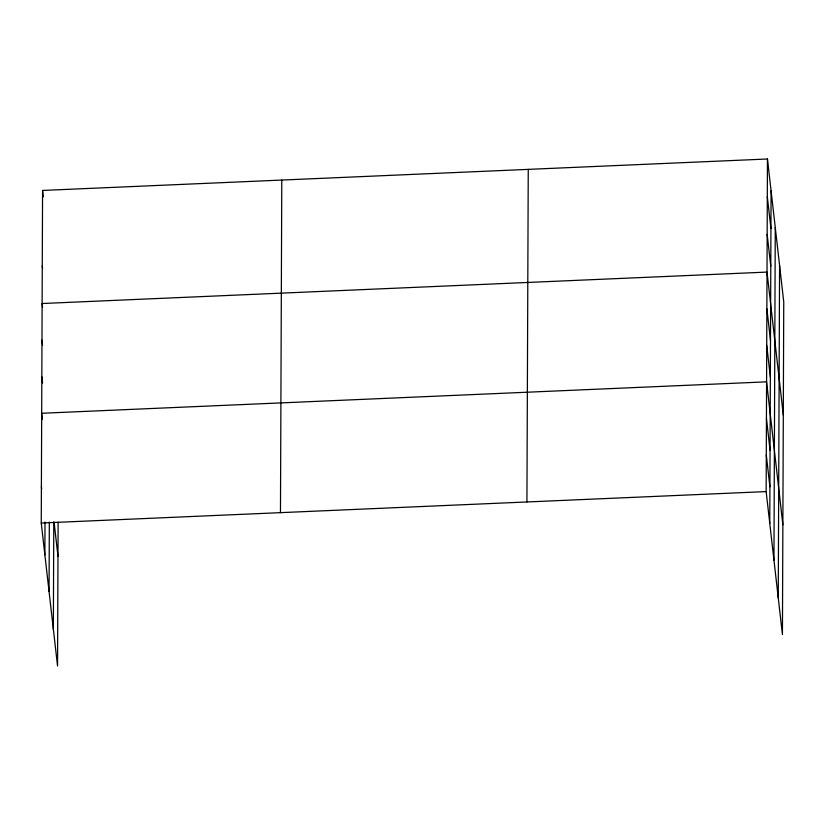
<?xml version="1.0" encoding="UTF-8"?>
<svg xmlns="http://www.w3.org/2000/svg" width="825" height="825" viewBox="0 0 825 825"><rect width="100%" height="100%" fill="white"/><g stroke="black" fill="none" stroke-linecap="round" stroke-linejoin="round"><path stroke-width="1.24" d="M58.111 522.184L57.544 666.002L41.25 523.029L42.57 190.441L767.456 158.998L783.75 301.971L782.43 634.559L766.147 491.587L767.456 158.998M44.88 554.843L45.004 522.039M49.057 591.525L49.325 522.143M53.357 629.32L53.78 522.091M280.469 512.655L281.779 180.067M526.928 501.961L528.248 169.373M769.766 523.411L771.086 190.822M773.953 560.092L775.263 227.504M778.253 597.877L779.573 265.289M41.25 523.029L766.147 491.587M767.312 196.69L770.932 228.515M767.157 234.393L770.787 266.207M783.307 415.058L767.013 272.085L42.116 303.517L42.549 307.333M766.868 308.663L770.498 340.488M766.724 345.252L770.354 377.066M782.873 524.813L766.58 381.841L41.683 413.273L42.405 419.636M766.435 418.419L770.055 450.233M766.291 455.008L769.911 486.822M42.57 190.441L43.292 196.804M42.271 265.825L42.56 268.373M41.972 340.106L42.549 345.19M41.828 376.685L42.549 383.048M54.079 522.091L57.977 556.246M41.394 486.441L41.683 488.988"/></g></svg>
